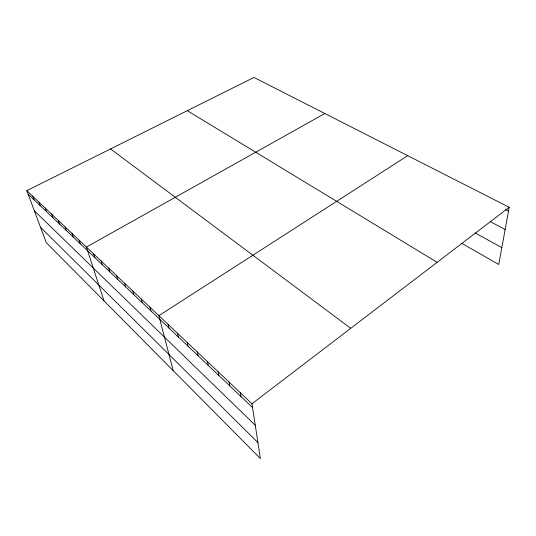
<?xml version="1.0" encoding="UTF-8"?>
<svg xmlns="http://www.w3.org/2000/svg" width="536" height="536" viewBox="0 0 536 536"><rect width="100%" height="100%" fill="white"/><g stroke="black" fill="none" stroke-linecap="round" stroke-linejoin="round"><path stroke-width="0.8" d="M26.8 190.662L251.96 403.762L260.382 458.541L46.27 242.647L26.8 190.662L253.97 77.459L509.2 207.298L498.755 264.496L461.617 243.264M251.96 403.762L509.2 207.298M407.708 155.661L158.877 315.671L173.182 370.617M324.829 113.505L86.403 247.076L104.011 300.87M505.595 209.67L508.497 211.157M490.185 221.562L505.14 229.535M475.157 232.899L501.83 247.652M187.299 110.684L437.135 262.332M110.55 148.928L350.738 328.32M28.107 194.153L252.536 407.521M34.331 210.775L255.27 425.289M40.502 227.251L257.93 442.609M32.817 196.357L34.11 199.861M38.967 202.179L40.254 205.697M45.265 208.142L46.538 211.68M51.711 214.239L52.977 217.797M58.317 220.49L59.57 224.061M65.084 226.895L66.317 230.48M72.012 233.455L73.238 237.059M79.12 240.182L80.326 243.8M93.659 253.937L94.825 257.582M101.09 260.972L102.242 264.63M108.714 268.188L109.847 271.859M116.533 275.591L117.645 279.276M124.56 283.182L125.645 286.881M132.794 290.981L133.859 294.693M141.256 298.988L142.288 302.706M149.946 307.215L150.951 310.94M168.063 324.36L169.001 328.106M177.503 333.291L178.408 337.05M187.218 342.491L188.089 346.249M197.221 351.951L198.045 355.716M207.519 361.7L208.303 365.465M218.125 371.736L218.862 375.508M229.06 382.088L229.75 385.853M240.329 392.754L240.965 396.519"/></g></svg>
